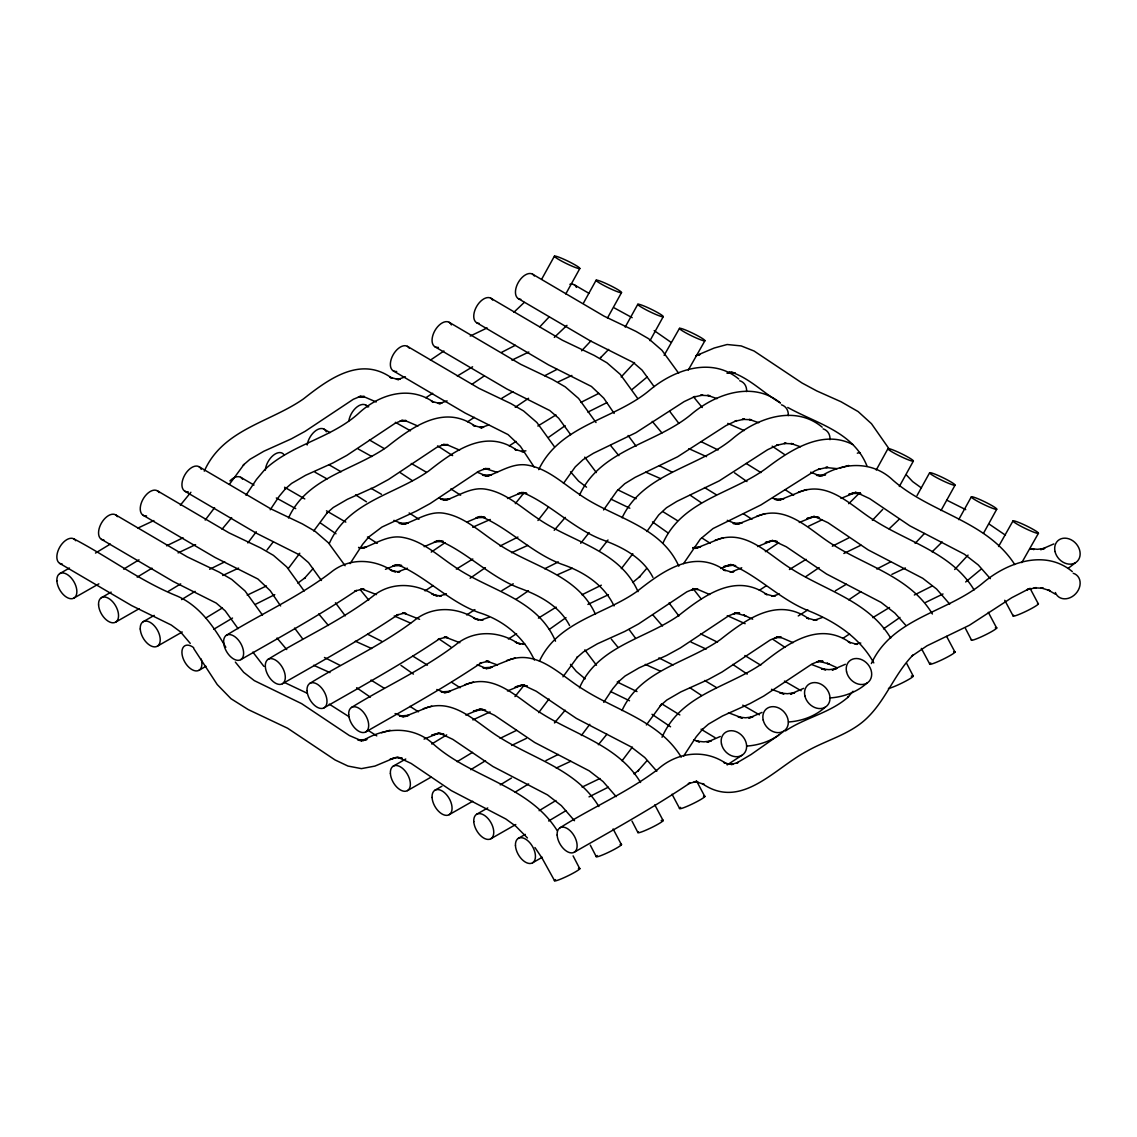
<?xml version="1.0" encoding="UTF-8"?>
<svg xmlns="http://www.w3.org/2000/svg" width="1137" height="1137" viewBox="0 0 1137 1137"><rect width="100%" height="100%" fill="white"/><g stroke="black" fill="none" stroke-linecap="round" stroke-linejoin="round"><path stroke-width="1.5" d="M554.444 256.095L541.809 278.949M579.813 268.574A14.156 1.421 25.9 0 1 559.731 260.06A14.156 1.421 25.9 0 1 561.849 258.369A14.156 1.421 25.9 0 1 579.813 268.574L565.785 293.929M596.143 280.171L583.494 303.025M621.498 292.65A14.156 1.421 25.9 0 1 601.416 284.136A14.156 1.421 25.9 0 1 603.548 282.445A14.156 1.421 25.9 0 1 621.498 292.65L607.471 318.005M637.829 304.233L625.194 327.101M663.198 316.711A14.156 1.421 25.9 0 1 643.116 308.198A14.156 1.421 25.9 0 1 645.233 306.507A14.156 1.421 25.9 0 1 663.198 316.711L650.009 340.674M679.514 328.309L664.122 355.355M704.883 340.787A14.156 1.421 25.9 0 1 684.801 332.274A14.156 1.421 25.9 0 1 686.919 330.583A14.156 1.421 25.9 0 1 704.883 340.787L688.269 370.093M887.969 448.646L876.229 470.007M913.338 461.125A14.156 1.421 25.9 0 1 893.241 452.611A14.156 1.421 25.9 0 1 895.373 450.92A14.156 1.421 25.9 0 1 913.338 461.125L899.31 486.494M929.654 472.722L917.019 495.576M955.023 485.201A14.156 1.421 25.9 0 1 934.941 476.687A14.156 1.421 25.9 0 1 937.059 474.996A14.156 1.421 25.9 0 1 955.023 485.201L940.995 510.556M971.353 496.798L958.704 519.652M996.708 509.277A14.156 1.421 25.9 0 1 976.626 500.763A14.156 1.421 25.9 0 1 978.744 499.072A14.156 1.421 25.9 0 1 996.708 509.277L983.519 533.239M1013.039 520.86L998.556 546.513M1038.408 533.338A14.156 1.421 25.9 0 1 1018.311 524.825A14.156 1.421 25.9 0 1 1020.443 523.134A14.156 1.421 25.9 0 1 1038.408 533.338L1021.779 562.644M350.054 563.639L362.66 544.296L369.056 536.65L368.36 537.304L381.975 527.042L416.384 511.067L430.198 503.535L478.435 471.457L485.186 468.686L483.296 469.425L489.493 468.686L485.087 468.515L497.452 472.438M683.564 756.19L696.185 736.847L702.567 729.215L701.884 729.855L708.479 724.127L722.492 715.983L749.894 703.632L763.709 696.086L811.96 664.008L818.697 661.251L816.821 661.99L823.003 661.237L818.612 661.08L829.157 664.079L827.125 663.212L837.329 667.902M683.564 563.597L700.349 539.066L713.013 528.563L760.951 504.927L814.874 470.874L820.132 468.686L818.313 469.396L827.835 467.279L825.675 467.478L837.088 468.657M204.276 471.187C222.767 429.345 269.568 422.566 303.465 398.916C328.678 379.005 360.486 355.554 391.81 378.081L389.778 377.214L398.618 379.63L396.443 379.261L400.267 379.133L398.163 379.332L405.397 376.816M229.447 484.263L243.986 464.45L243.29 465.09L249.884 459.362L263.898 451.218L291.314 438.868L305.128 431.321L353.38 399.243L360.116 396.486L358.226 397.225L364.423 396.472L360.017 396.316L365.432 397.353L376.205 401.986M245.962 495.249L256.45 479.501L264.907 469.439M270.222 509.774L279.29 496.158L285.671 488.512L284.989 489.166L291.584 483.424L305.583 475.294L332.999 462.93L346.813 455.397L395.065 423.319L401.802 420.548L399.926 421.287L406.108 420.548L401.702 420.377L407.117 421.415L417.89 426.048M288.5 518.003C306.962 477.298 353.607 470.377 386.85 447.054C412.049 427.142 443.856 403.692 475.195 426.219L473.163 425.352L481.989 427.768L479.828 427.398L483.651 427.27L481.534 427.469L488.782 424.954M313.741 530.951L327.371 512.588L326.674 513.228L333.269 507.5L347.282 499.356L374.684 487.006L388.513 479.473L436.75 447.381L443.487 444.624L441.611 445.363L447.793 444.61L443.402 444.453L448.802 445.491L459.575 450.124M329.346 543.401C347.837 501.559 394.638 494.78 428.535 471.116C453.748 451.204 485.556 427.754 516.88 450.295L514.848 449.428L523.688 451.83L521.513 451.474L525.919 450.835M539.464 661.094C558.096 621.2 604.259 614.676 636.976 591.467C662.189 571.556 693.996 548.105 725.321 570.646L723.288 569.765L732.129 572.181L729.968 571.826L733.791 571.684L731.674 571.883L741.736 567.775M562.971 676.813L577.497 657.001L576.814 657.641L583.409 651.913L597.422 643.784L624.824 631.419L638.639 623.886L686.89 591.794L693.627 589.037L691.751 589.776L697.933 589.037L693.542 588.867L698.942 589.904L709.715 594.537M579.486 687.814C597.977 645.972 644.778 639.193 678.675 615.543C703.888 595.632 735.696 572.167 767.02 594.708L764.988 593.841L773.814 596.257L771.653 595.887L775.477 595.76L773.359 595.959L779.357 593.983M603.747 702.339L612.8 688.709L619.196 681.077L618.5 681.717L625.094 675.989L639.108 667.845L666.524 655.495L680.338 647.948L728.575 615.87L735.326 613.113L733.436 613.852L739.633 613.099L735.227 612.942L745.773 615.941L743.74 615.074L752.68 619.182M622.01 710.554C640.472 669.864 687.118 662.928 720.361 639.605C745.574 619.693 777.381 596.243 808.705 618.784L806.673 617.903L815.513 620.319L813.339 619.963L817.162 619.821L815.058 620.02L822.307 617.505M646.356 724.951L660.881 705.139L660.199 705.793L666.779 700.051L680.793 691.921L708.209 679.556L722.023 672.024L770.275 639.946L777.012 637.175L775.136 637.914L781.318 637.175L776.912 637.004L782.327 638.042L793.1 642.675M662.032 737.273C681.006 694.138 727.197 687.786 762.046 663.681C787.259 643.769 819.066 620.305 850.391 642.846L848.358 641.979L857.199 644.395L855.024 644.025L860.794 643.045M538.725 469.638C560.115 424.584 614.463 419.823 649.597 390.233C673.701 369.781 711.634 356.35 738.794 379.062M563.483 483.381L575.279 466.852L583.096 459.618L593.471 453.251L635.881 432.714L684.176 401.588L695.062 396.472L693.243 397.183L702.765 395.079L700.605 395.278L709.801 395.719L707.598 395.349L717.049 398.632M579.543 495.064C600.72 449.087 655.651 444.055 691.296 414.309C715.386 393.843 753.319 380.426 780.494 403.123M603.576 509.959L616.979 490.928L624.781 483.694L635.171 477.327L677.567 456.79L725.875 425.664L736.748 420.548L734.943 421.258L744.451 419.141L742.29 419.34L751.486 419.78L749.283 419.425L758.734 422.708M622.095 517.776C643.499 472.722 697.834 467.961 732.981 438.37C757.086 417.919 795.019 404.488 822.179 427.199M646.868 531.519L658.664 514.99L666.481 507.756L676.856 501.389L719.266 480.852L767.56 449.74L778.433 444.61L776.628 445.32L786.136 443.217L783.99 443.416L793.171 443.856L790.982 443.487L800.434 446.77M662.914 543.202C682.669 499.285 733.322 493.643 768.043 466.98C791.551 449.328 822.89 429.303 852.722 444.496M871.368 663.553C892.545 617.562 947.476 612.545 983.121 582.798C1007.211 562.332 1045.159 548.901 1072.319 571.613M523.617 493.302L515.303 503.648M548.446 507.059L537.957 520.49M565.316 517.378L554.202 530.297M589.151 532.571L580.723 543.287M607.997 539.99L599.739 550.55M632.826 553.747L621.328 568.628M190.902 492.264L180.357 505.155M231.664 517.648L222.042 529.217M273.363 541.724L267.039 549.938M524.427 684.815L514.976 696.583M565.188 710.213L554.458 722.89L555.297 722.109M606.874 734.275L598.346 744.735M214.595 507.685L205.186 520.078M256.28 531.761L247.838 542.946M299.784 553.236L288.556 568.216M549.015 698.942L538.696 712.629M589.805 724.312L581.362 735.497M632.399 747.08L622.081 760.767M634.545 362.547L621.172 376.958M968.056 555.098L954.682 569.509M313.201 568.443L304.318 578.477L305.157 577.695L297.837 583.139M646.726 760.994L637.829 771.028L638.681 770.246L634.048 773.956M646.697 568.429L639.321 577.099L640.06 576.402L632.627 582.514M853.034 691.253L847.776 697.45L848.515 696.754C830.394 712.998 805.351 717.447 785.411 730.949M524.256 302.414L513.91 312.234M549.214 316.839L539.904 326.76M566.979 325.338L554.302 337.391M590.899 340.915L581.604 350.821M608.665 349.4L600.35 357.928L601.189 357.132M859.842 492.676L848.728 503.705M882.724 509.404L872.363 520.348M899.466 519.026L889.12 528.861M924.424 533.466L915.114 543.387M942.189 541.951L932.113 551.857M647.266 376.915L632.144 389.422M980.79 569.466L965.668 581.973M265.589 468.799C292.507 444.254 330.895 438.129 358.269 413.683C378.564 394.596 409.093 384.889 433.495 402.157L431.463 401.276L440.303 403.692L438.129 403.337L441.952 403.209L439.848 403.393L447.097 400.878M741.779 755.38L727.154 764.931M783.464 731.318C773.416 740.315 760.141 745.176 746.782 746.057M825.164 707.242C815.101 716.253 801.841 721.1 788.467 721.981M866.849 683.181C856.801 692.177 843.526 697.024 830.166 697.919M1068.439 568.145L1075.304 562.829M470.135 578.221L485.371 567.647M549.313 629.415L565.984 617.618M548.588 437.319L565.146 425.693M883.492 628.875L899.95 617.419M431.25 552.113L445.064 542.647M516.013 599.284L528.449 590.785M430.426 360.116L443.927 350.978M472.125 384.192L484.334 375.878M515.232 407.273L528.591 398.277M765.357 551.687L778.731 542.69M805.636 576.743L819.137 567.59M848.742 599.824L860.823 591.666M456.321 569.14L472.807 558.978M538.412 618.13L556.178 607.115M778.589 735.213L751.06 754.527L736.52 763.098L738.254 762.415L731.105 764.519L733.251 764.32L727.026 763.893L729.243 764.263L723.786 762.472L725.818 763.353C704.4 748.587 676.515 752.239 657.598 769.55C627.24 792.461 592.036 807.526 559.987 827.793M457.301 376.02L472.594 366.796M425.835 397.751L432.657 393.274M467.52 421.813L474.342 417.336M537.844 426.034L555.979 414.934M509.205 445.889L516.042 441.412M789.405 569.509L806.119 559.347M759.345 590.302L766.182 585.825M807.867 609.901L798.245 615.956M872.775 617.647L889.504 607.485M842.73 638.44L849.552 633.963M424.996 590.885L433.211 585.527M466.682 614.946L474.896 609.603M508.381 639.022L516.582 633.664M501.858 590.643L513.228 583.778M110.317 544.083L95.494 553.065M123.635 569.125L138.998 559.816M152.017 568.159L137.193 577.127M168.177 591.439L180.698 583.878M195.123 591.354L181.579 599.597M205.584 618.144L222.383 607.954M446.699 734.886L431.719 744.01M457.145 761.676L472.523 752.367M485.527 760.71L470.704 769.692M500.266 784.871L511.451 778.049M528.648 783.905L515.089 792.148M539.109 810.695L555.908 800.505M501.843 398.234L512.901 391.654M835.368 590.785L846.425 584.205M232.531 618.045L213.77 629.244M566.055 810.61L548.659 820.999M517.946 537.048L500.053 546.002M558.324 561.92L544.68 568.784M601.331 585.185L581.973 594.779M226.462 635.242C260.984 613.866 298.335 597.181 330.739 572.48C348.647 557.642 373.405 558.537 392.293 570.802L390.261 569.921L395.733 571.712L393.516 571.342L399.727 571.755L397.595 571.954L407.43 568.216M240.76 659.659C279.801 637.26 319.241 615.572 356.506 590.43L354.787 591.098L362.817 588.994L360.628 589.193L364.366 589.435L362.163 589.065L376.475 594.594M268.161 659.304C302.669 637.928 340.034 621.243 372.439 596.541C390.332 581.718 415.104 582.599 433.993 594.864L431.961 593.997L437.418 595.774L435.201 595.404L441.426 595.831L439.28 596.03L446.415 593.94L444.695 594.608M282.459 683.721C321.487 661.322 360.926 639.634 398.206 614.492L396.472 615.174L404.502 613.056L402.327 613.269L406.051 613.497L403.848 613.141L419.581 619.31M309.847 683.38C344.355 662.004 381.719 645.319 414.124 620.617C432.032 605.779 456.79 606.675 475.678 618.94L473.646 618.059L479.103 619.85L476.9 619.48L483.111 619.907L480.979 620.091L489.336 617.121M324.144 707.797C363.172 685.398 402.612 663.71 439.891 638.568L438.171 639.25L446.187 637.132L444.013 637.331L447.736 637.573L445.548 637.203L459.86 642.732M351.532 707.441C386.054 686.066 423.405 669.38 455.809 644.679C473.717 629.855 498.475 630.737 517.363 643.002L515.331 642.135L520.803 643.912L518.586 643.556L524.797 643.968L522.665 644.167M365.83 731.873C404.871 709.46 444.311 687.771 481.576 662.629L479.857 663.312L487.887 661.208L485.698 661.407L489.436 661.649L487.233 661.279L497.48 664.96M574.284 852.21C613.312 829.811 652.752 808.123 690.031 782.981L688.311 783.663L696.327 781.545L694.153 781.744L697.876 781.986L695.688 781.631L704.244 784.431L702.211 783.564C741.054 810.525 774.24 768.598 806.318 751.543C826.826 739.675 851.172 734.289 868.199 716.864C886.377 698.701 894.975 673.374 912.954 655.125L912.144 655.878L926.996 645.802L969.392 625.265L1011.731 597.721L1028.573 589.023L1026.768 589.748L1036.276 587.63L1034.13 587.829L1043.311 588.27L1041.108 587.9L1049.892 590.657L1047.859 589.79L1055.648 594.338M59.707 573.616L69.471 568.031M74.004 598.034L98.862 583.835M101.392 597.692L111.156 592.107M115.69 622.11L139.169 608.693M143.091 621.754L154.234 615.387M157.389 646.186L182.247 631.973M199.074 670.247L205.982 666.282M393.231 766.167L405.753 759.004M407.515 790.599L430.994 777.182M434.917 790.243L441.909 786.236M449.214 814.66L472.694 801.258M476.602 814.305L487.745 807.938M490.9 838.736L515.772 824.524M518.301 838.381L525.28 834.373M532.585 862.798L542.264 857.27M255.512 604.301L274.77 594.637M589.023 796.866L608.295 787.188M1053.814 543.927L1040.625 549.654L1044.718 548.418L1037.47 549.299L1030.051 548.617L1034.13 549.512L1030.335 548.531M845.374 664.278L832.185 669.991L836.263 668.769L829.015 669.65L821.596 668.968L825.689 669.849L811.818 664.591M803.674 688.34L790.485 694.067L794.578 692.831L787.33 693.712L779.911 693.03L783.99 693.925L771.497 689.292M761.989 712.416L748.8 718.129L752.879 716.907L745.645 717.788L738.226 717.106L742.305 717.987L728.447 712.728M720.304 736.478L707.115 742.205L711.193 740.969L703.945 741.85L696.54 741.168L699.255 741.765M587.9 604.429L608.409 594.708M515.374 345.278L501.559 352.371M183.057 537.801L166.585 545.803M557.059 369.354L544.623 375.764M224.742 561.863L209.649 569.267M598.744 393.416L580.808 402.441M266.442 585.939L247.212 595.148M848.884 537.844L832.327 546.215M516.568 730.352L500.095 738.354M890.584 561.905L876.769 568.997M558.267 754.428L545.916 760.596M932.269 585.981L914.333 595.006M599.952 778.49L582.101 787.102M587.9 412.106L606.774 402.697M137.861 528.094L153.879 520.561M178.068 552.909L195.578 544.623M222.724 575.493L238.614 568.102M472.85 719.906L490.104 711.918M511.579 745.46L526.388 738.382M556.235 768.043L570.788 761.25M470.221 336.055L487.133 327.939M511.906 360.131L528.833 352.001M843.853 553.477L860.993 545.192M925.646 602.397L943.014 593.969M511.536 552.71L527.781 545.39M558.338 381.833L571.883 375.437M808.478 526.246L822.008 519.851M891.863 574.384L905.393 567.988M507.514 498.518L521.826 492.463L517.733 493.685L526.772 493.33L522.722 492.449C551.544 504.672 573.688 529.245 603.491 540.189C623.175 547.437 642.931 557.997 652.951 577.397M467.321 521.883L480.141 516.525L476.048 517.761L485.087 517.406L481.036 516.525C509.845 528.748 532.002 553.307 561.806 564.25C583.537 571.627 603.846 584.645 614.051 605.936M424.129 546.67L438.456 540.601L434.348 541.823L443.387 541.468L439.351 540.601C468.16 552.824 490.317 577.383 520.106 588.326C539.791 595.589 559.56 606.135 569.58 625.535M385.457 569.324L396.756 564.663L392.663 565.899L401.702 565.544L397.652 564.663C426.474 576.885 448.618 601.445 478.421 612.388C503.009 619.907 523.503 636.564 534.39 660.043M720.645 568.472L731.034 564.449L723.587 566.681L733.123 565.203M472.694 527.241L490.274 519.481M557.372 574.782L572.266 568.23M840.968 498.404L856.104 492.236L848.657 494.467L852.778 493.231M799.268 522.48L814.405 516.312L806.957 518.529L813.481 517.037L819.109 517.534L815.115 516.667L828.02 522.736L868.199 549.91L922.747 578.292L936.604 589.037L949.708 604.102M757.583 546.556L772.719 540.373L765.272 542.605L771.796 541.098L777.41 541.61L773.43 540.743L786.321 546.798L826.514 573.986L881.047 602.368L894.918 613.113L905.876 625.435M507.443 690.969L522.579 684.787L515.132 687.018L521.656 685.526L527.284 686.023L523.29 685.156L536.181 691.211L576.374 718.399L630.921 746.782L644.778 757.526L656.802 771.227M465.758 715.031L480.894 708.863L473.447 711.094L482.998 709.616M424.073 739.107L439.195 732.924L431.747 735.156L438.271 733.663L443.899 734.161L439.905 733.294L452.81 739.363L492.989 766.537L547.537 794.919L561.394 805.664L574.498 820.729M394.184 757.995L374.94 766.082L361.424 768.626L347.965 766.054L335.074 759.957L287.604 728.234L248.278 709.602L231.01 698.729L217.238 684.559L193.759 648.587M1014.758 564.563C986.475 520.519 930.279 513.213 892.772 480.027C872.676 460.883 843.825 462.006 821.511 475.906L825.618 474.669L816.48 475.294L820.573 476.176L810.653 472.182M802.637 490.814L779.826 499.967L783.933 498.731L774.794 499.356L778.888 500.252L772.975 498.333M760.937 514.89L738.14 524.043L742.234 522.807L733.109 523.432L737.202 524.313L727.282 520.32M719.252 538.966L696.441 548.105L700.548 546.869L692.703 547.693L695.503 548.389L692.774 547.792M510.797 659.304L488 668.457L492.094 667.22L482.969 667.845L487.062 668.727L477.142 664.733M469.112 683.38L446.301 692.518L450.408 691.296L441.27 691.921L445.377 692.803L436.793 689.491M427.427 707.441L404.616 716.594L408.723 715.358L399.584 715.983L403.678 716.878L395.093 713.567M557.187 830.621C529.003 785.639 472.153 778.234 434.178 744.792C414.095 725.648 385.23 726.77 362.93 740.67L367.024 739.434L357.899 740.059L361.992 740.94L349.386 735.554L301.632 703.647L254.29 680.622L243.659 672.308L235.345 662.089M726.984 373.192L730.281 372.112L727.552 372.936M848.699 465.459L840.2 467.989M802.921 490.758C830.962 482.116 853.333 507.827 875.135 520.917C909.074 542.477 952.067 553.165 974.082 589.932M761.221 514.819C789.277 506.178 811.633 531.889 833.435 544.993C867.389 566.539 910.367 577.226 932.397 613.994M719.536 538.895C747.577 530.254 769.948 555.965 791.75 569.054C825.689 590.615 868.682 601.302 890.697 638.07M511.096 659.233C539.137 650.591 561.493 676.316 583.295 689.406C616.709 710.796 659.233 721.114 681.248 757.128M469.396 683.309C497.452 674.667 519.808 700.378 541.61 713.482C575.549 735.028 618.542 745.716 640.572 782.483M427.711 707.37C455.752 698.729 478.123 724.454 499.925 737.543C533.864 759.09 576.857 769.792 598.872 806.545M390.105 730.224L381.606 732.754M397.509 757L390.062 759.232L396.586 757.725L402.214 758.223L398.22 757.37L411.111 763.424L451.304 790.613L505.851 818.995L515.914 826.315L527.454 837.969M798.501 492.065L807 489.521M756.816 516.127L765.315 513.597M715.13 540.203L723.629 537.659M506.676 660.54L515.175 658.01M464.99 684.616L473.489 682.072M423.291 708.692L431.79 706.148M696.739 355.156L699.98 354.531L695.887 355.767L714.221 348.021L727.126 344.511L741.168 345.918L754.073 351.02L802.026 382.998L816.792 390.943L841.025 401.745L858.108 411.566L871.496 423.731L889.901 450.039M852.011 493.458L860.794 493.472L856.801 492.605L869.706 498.66L909.884 525.848L964.432 554.231L978.289 564.975L990.327 578.662M729.385 372.709L735.227 372.993L731.176 372.112C749.567 378.209 763.325 392.848 779.783 402.555M360.116 547.792L366.469 547.082L362.362 548.318C375.096 544.054 387.248 535.285 401.333 537.176C421.713 540.132 437.191 555.069 453.691 566.112C488.512 590.672 536.991 597.835 555.51 641.197M735.724 565.672L731.731 564.805C759.203 576.587 780.437 599.725 808.563 610.796C834.885 621.342 859.714 637.416 873.799 662.885M358.78 547.679L361.467 548.261L358.567 547.38M485.584 710.085L481.605 709.232L494.496 715.287L534.674 742.475L589.222 770.843L603.093 781.588L616.183 796.653M699.354 741.736L693.584 739.96M438.825 497.949L444.851 500.124L440.829 499.242L449.84 498.944L445.747 500.181C458.481 495.917 470.633 487.148 484.717 489.038C505.098 491.994 520.561 506.931 537.062 517.975C571.144 542.178 619.551 549.455 638.013 591.652M727.751 423.39L744.195 430.596M718.101 449.968L701.103 441.653M688.837 448.646L706.532 456.648M645.759 472.125L660.81 478.734M636.123 498.702L617.718 489.791M394.241 615.941L410.67 623.147M355.312 641.197L371.671 648.545M313.627 665.273L329.986 672.607M306.805 693.058L284.207 682.356M610.981 499.157L629.827 508.211M727.282 615.643L745.133 623.687M717.532 642.192L700.577 633.835M673.005 665.017L658.891 657.897M645.276 664.378L660.37 671.157M637.004 691.58L617.206 681.973M946.709 500.124L965.725 509.646M691.069 642.121L706.191 649.099M610.441 691.467L629.528 700.762M801.13 690.756L784.431 681.091M759.445 714.832L742.745 705.167M672.209 472.182L659.417 465.729M381.776 641.311L367.592 634.219M340.091 665.387L324.457 657.484M477.256 472.21L486.537 476.048L482.514 475.181L491.539 474.882L487.432 476.105C500.166 471.855 512.318 463.072 526.403 464.962C546.783 467.932 562.246 482.87 578.761 493.899C612.274 518.003 660.213 524.825 678.832 566.183M393.871 520.348L403.166 524.185L399.13 523.318L408.155 523.02L404.061 524.242C416.782 519.993 428.947 511.209 443.018 513.1C463.413 516.07 478.876 531.007 495.377 542.051C528.89 566.141 576.843 572.963 595.461 614.321M614.378 307.971L632.172 317.678M410.485 430.809L395.363 422.31M411.281 463.47L426.19 472.097M371.827 456.534L358.155 448.959M371.017 488.327L381.492 494.297M327.101 478.947L314.949 472.182M326.461 510.84L345.819 522.125M295.734 508.651L276.305 497.963M787.756 407.444C816.821 423.703 853.247 431.676 866.977 465.999M304.787 498.93L284.563 487.233M532.514 274.145L604.088 316.171L635.896 331.35L648.63 338.727L661.947 350.295L678.618 373.178M518.373 298.661L590.202 340.816L633.124 362.376L642.078 370.108L654.088 386.58M490.829 298.221L562.403 340.233L594.196 355.412L606.945 362.802L620.262 374.357L637.701 398.462M476.673 322.723L548.517 364.892L591.425 386.452L603.733 398.121L614.151 413.399M449.143 322.297L520.703 364.309L552.511 379.488L565.245 386.864L578.562 398.433L596.015 422.523M434.988 346.799L506.818 388.968L549.74 410.514L558.708 418.245L570.703 434.718M407.444 346.359L479.018 388.371L510.826 403.55L523.56 410.94L536.877 422.495L554.33 446.599M393.303 370.875L465.132 413.029L508.054 434.59L520.362 446.258L534.106 466.966M714.946 737.6L701.06 729.229M199.003 466.71L270.578 508.722L302.371 523.901L315.105 531.292L328.437 542.846L345.108 565.729M184.848 491.212L256.692 533.381L299.599 554.941L308.568 562.659L321.444 580.51M157.304 490.772L228.878 532.784L260.686 547.977L273.42 555.353L286.737 566.908L304.19 591.013M143.163 515.288L214.992 557.443L257.914 579.003L270.222 590.672L280.626 605.95M115.619 514.848L187.193 556.86L218.986 572.039L231.735 579.429L245.052 590.984L262.491 615.089M101.477 539.35L173.307 581.519L216.229 603.079L225.183 610.796L238.059 628.647M73.933 538.91C108.854 557.144 140.604 581.305 177.301 596.115C199.771 605.922 213.912 626.871 225.822 647.294M59.778 563.426L131.622 605.58L171.275 625.037L180.556 631.93L190.263 643.414M574.213 284.747L589.009 293.36M365.759 405.085L368.715 406.819M369.426 439.962L384.263 448.603M324.073 429.161L329.986 432.6M329.218 464.891L341.086 471.798M240.689 477.298L254.006 485.044M746.199 463.47L760.951 472.58M704.499 487.531L716.296 494.751M662.814 511.607L677.581 520.718M412.674 656.021L427.441 665.131M370.989 680.082L384.263 688.255M329.289 704.158L349.158 716.793M744.849 655.523L760.738 665.188M704.656 680.48L716.537 687.615M661.478 703.661L679.855 714.96M921.439 487.958L912.641 481.591L906.516 475.067M460.641 495.206L450.835 488.91M418.956 519.282L409.135 512.972M377.257 543.344L367.45 537.048M437.589 445.875L452.64 455.61M399.982 472.48L412.347 480.653M355.568 494.865L366.469 501.815M772.194 446.173L784.402 454.416M785.184 489.749L793.669 495.206M743.499 513.825L751.969 519.268M690.145 495.178L701.017 502.554M701.813 537.886L710.284 543.344M438.669 638.738L450.877 646.967M451.673 682.299L460.144 687.757M409.974 706.375L418.459 711.819M356.634 687.729L370.335 697.152M368.289 730.451L376.773 735.895M773.117 639.477L784.956 647.337M732.74 664.42L747.222 674.099M689.733 687.629L701.586 695.474M651.998 714.278L670.56 726.813M654.187 330.597L670.901 342.223M320.677 523.162L335.983 533.779M1005.421 535.172L989.46 524.299M734.502 472.821L746.952 481.548M652.496 521.897L667.817 532.77M400.991 665.372L413.427 674.113M586.536 487.162L578.562 481.093L570.547 471.812M585.185 678.874L576.274 671.384L570.49 664.335M661.947 432.955L652.24 421.386M328.422 625.506L318.73 613.952M286.737 649.568L277.03 638.013M662.501 626.004L653.036 615.103M702.254 407.543L693.925 397.325M618.869 455.681L610.555 445.462M368.729 600.094L360.415 589.876M678.888 615.998L669.053 602.951M596.484 665.244L584.83 649.852M701.344 599.171L692.987 588.497M617.974 647.308L611.351 639.165M678.761 423.277L669.778 411.423M636.095 446.187L628.093 435.485M596.356 472.58L584.759 457.131M345.25 615.842L335.443 602.752M302.57 638.738L294.568 628.05M263.812 666.296L252.883 652.112M635.242 637.829L629.059 629.486M534.944 847.534L542.051 858.08L554.486 880.55M1030.008 588.241L1038.379 604.003M1004.738 600.279L1013.067 615.785M988.309 612.317L996.68 628.079M946.624 636.379L954.995 652.155M921.354 648.417L929.682 663.923M696.484 780.806L704.855 796.568M672.038 794.223L679.542 808.35M654.798 804.868L663.169 820.63M613.099 828.944L621.47 844.706M965.498 628.519L971.382 639.861M906.615 663.312L913.309 676.217M631.987 821.085L637.857 832.412M590.302 845.146L596.172 856.488M573.091 855.863L579.785 868.767M62.265 564.08A14.156 8.172 -60 0 1 59.778 547.082A14.156 8.172 -60 0 1 75.738 540.729M578.406 868.512A14.156 1.421 -25.9 0 1 567.505 876.058A14.156 1.421 -25.9 0 1 555.524 879.583M229.93 480.937A14.156 8.172 -60 0 1 242.508 479.118M103.95 540.018A14.156 8.172 -60 0 1 101.477 523.02A14.156 8.172 -60 0 1 117.438 516.667M620.091 844.45A14.156 1.421 -25.9 0 1 609.19 851.983A14.156 1.421 -25.9 0 1 597.223 855.507M265.333 470.192A14.156 8.172 -60 0 1 273.377 455.255A14.156 8.172 -60 0 1 284.193 455.042M146.545 515.9A14.156 8.172 -60 0 1 142.821 499.569A14.156 8.172 -60 0 1 159.123 492.591M661.18 820.544A14.156 1.421 -25.9 0 1 652.126 827.31A14.156 1.421 -25.9 0 1 638.44 831.815M307.161 444.993A14.156 8.172 -60 0 1 316.029 430.468A14.156 8.172 -60 0 1 326.291 431.79M188.245 491.824A14.156 8.172 -60 0 1 184.848 474.882A14.156 8.172 -60 0 1 201.235 469.339M703.476 796.312A14.156 1.421 -25.9 0 1 692.575 803.845A14.156 1.421 -25.9 0 1 680.594 807.369M348.846 420.917A14.156 8.172 -60 0 1 357.217 406.762A14.156 8.172 -60 0 1 367.578 406.904M396.685 371.486A14.156 8.172 -60 0 1 392.947 355.142A14.156 8.172 -60 0 1 409.263 348.178M911.32 676.131A14.156 1.421 -25.9 0 1 906.004 680.964A14.156 1.421 -25.9 0 1 888.438 688.411M569.893 284.307A14.156 8.172 -60 0 1 576.431 287.377M438.385 347.41A14.156 8.172 -60 0 1 434.988 330.455A14.156 8.172 -60 0 1 451.361 324.926M953.616 651.899A14.156 1.421 -25.9 0 1 942.715 659.432A14.156 1.421 -25.9 0 1 930.734 662.956M479.16 323.391A14.156 8.172 -60 0 1 476.673 306.393A14.156 8.172 -60 0 1 492.648 300.04M995.301 627.823A14.156 1.421 -25.9 0 1 985.708 634.73A14.156 1.421 -25.9 0 1 971.595 639.591M520.845 299.315A14.156 8.172 -60 0 1 518.373 282.317A14.156 8.172 -60 0 1 534.333 275.964M1037.512 603.648A14.156 1.421 -25.9 0 1 1026.128 611.265A14.156 1.421 -25.9 0 1 1013.635 615.202M201.178 658.991A14.156 8.172 60 0 1 193.915 670.503A14.156 8.172 60 0 1 181.92 652.368A14.156 8.172 60 0 1 193.716 647.706M739.718 380.724A14.156 11.469 -47.9 0 1 746.597 391.569M781.417 404.8A14.156 11.469 -47.9 0 1 788.282 415.63M823.103 428.862A14.156 11.469 -47.9 0 1 829.982 439.706M857.326 453.194A14.156 11.469 -47.9 0 1 859.927 452.583M1073.243 573.275A14.156 11.469 -47.9 0 1 1075.744 593.699A14.156 11.469 -47.9 0 1 1055.363 592.519M721.498 744.067A14.156 11.469 47.9 0 0 742.646 754.826A14.156 11.469 47.9 0 0 737.529 732.285A14.156 11.469 47.9 0 0 721.498 744.067M763.183 719.991A14.156 11.469 47.9 0 0 784.331 730.75A14.156 11.469 47.9 0 0 779.215 708.223A14.156 11.469 47.9 0 0 763.183 719.991M804.882 695.929A14.156 11.469 47.9 0 0 826.03 706.674A14.156 11.469 47.9 0 0 820.914 684.147A14.156 11.469 47.9 0 0 804.882 695.929M846.568 671.853A14.156 11.469 47.9 0 0 867.716 682.612A14.156 11.469 47.9 0 0 862.599 660.085A14.156 11.469 47.9 0 0 846.568 671.853M1055.022 551.516A14.156 11.469 47.9 0 0 1076.17 562.261A14.156 11.469 47.9 0 0 1071.054 539.734A14.156 11.469 47.9 0 0 1055.022 551.516M56.878 580.851A14.156 8.172 60 0 0 72.441 598.645A14.156 8.172 60 0 0 71.261 577.994A14.156 8.172 60 0 0 56.878 580.851M98.564 604.927A14.156 8.172 60 0 0 114.126 622.706A14.156 8.172 60 0 0 112.947 602.056A14.156 8.172 60 0 0 98.564 604.927M140.249 628.988A14.156 8.172 60 0 0 155.812 646.782A14.156 8.172 60 0 0 154.632 626.132A14.156 8.172 60 0 0 140.249 628.988M390.389 773.416A14.156 8.172 60 0 0 405.952 791.196A14.156 8.172 60 0 0 404.772 770.545A14.156 8.172 60 0 0 390.389 773.416M432.074 797.478A14.156 8.172 60 0 0 447.651 815.272A14.156 8.172 60 0 0 446.457 794.621A14.156 8.172 60 0 0 432.074 797.478M473.774 821.554A14.156 8.172 60 0 0 489.336 839.333A14.156 8.172 60 0 0 488.157 818.683A14.156 8.172 60 0 0 473.774 821.554M515.459 845.615A14.156 8.172 60 0 0 531.022 863.409A14.156 8.172 60 0 0 529.842 842.759A14.156 8.172 60 0 0 515.459 845.615M223.634 642.476A14.156 8.172 60 0 0 239.196 660.256A14.156 8.172 60 0 0 238.017 639.605A14.156 8.172 60 0 0 223.634 642.476M265.319 666.538A14.156 8.172 60 0 0 280.882 684.332A14.156 8.172 60 0 0 279.702 663.681A14.156 8.172 60 0 0 265.319 666.538M307.018 690.614A14.156 8.172 60 0 0 322.581 708.394A14.156 8.172 60 0 0 321.387 687.743A14.156 8.172 60 0 0 307.018 690.614M348.704 714.676A14.156 8.172 60 0 0 364.266 732.47A14.156 8.172 60 0 0 363.087 711.819A14.156 8.172 60 0 0 348.704 714.676M557.144 835.027A14.156 8.172 60 0 0 572.721 852.807A14.156 8.172 60 0 0 571.527 832.17A14.156 8.172 60 0 0 557.144 835.027"/></g></svg>
